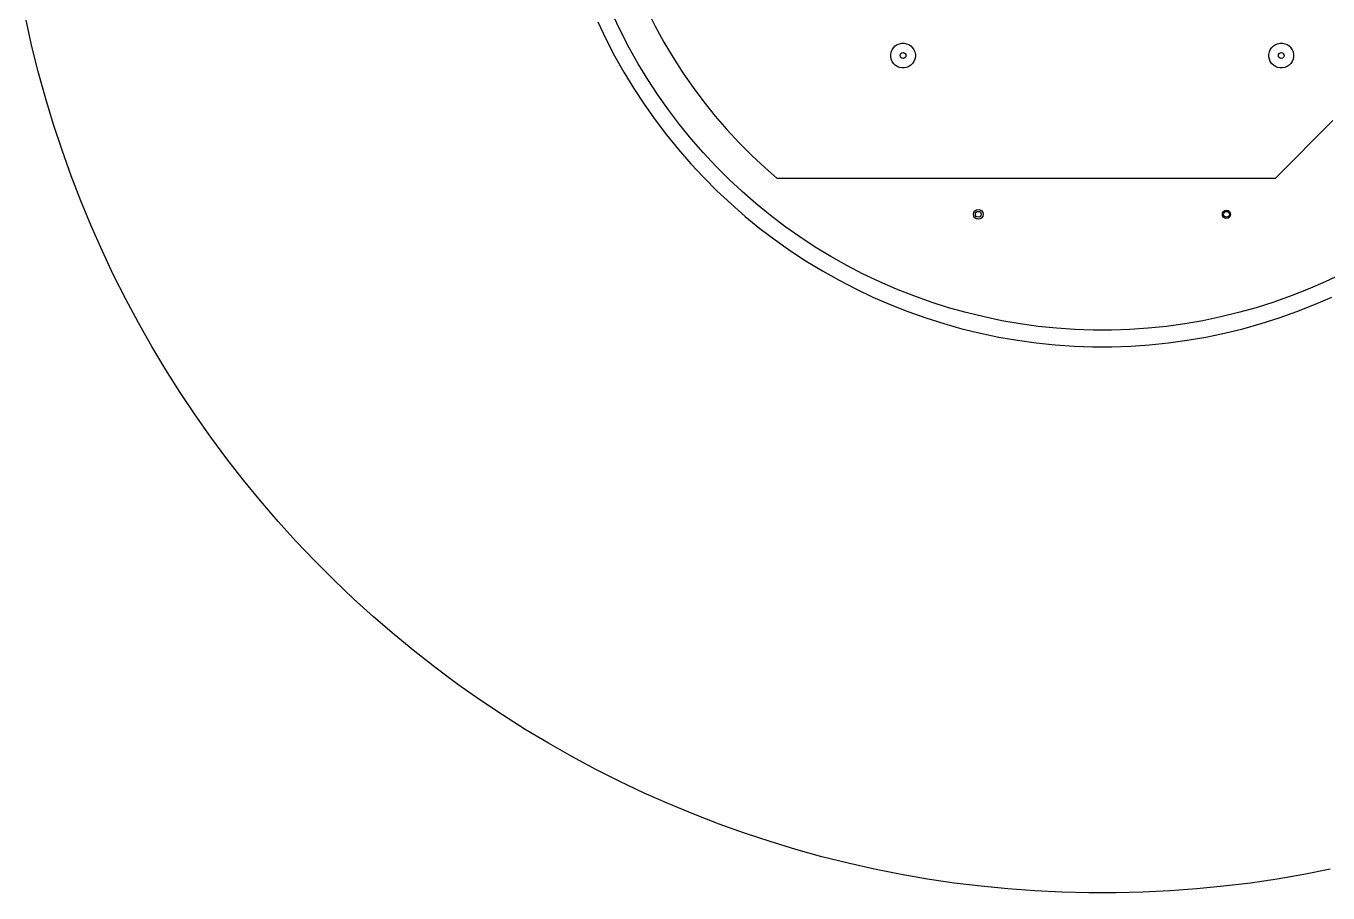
# Model space of a CAD drawing. Extents: x 123 to 256, y -136 to -4.
# Drawn here: x 124.4 to 203.1, y -136.5 to -84.1 of the extents above; entities that cross this region are included whole.
import ezdxf

# ---------------------------------------------------------------- set-up
doc = ezdxf.new("R2010")
doc.units = 0
doc.layers.add('BLACK', color=7, linetype='CONTINUOUS')

msp = doc.modelspace()

# ---------------------------------------------------------------- linework, layer by layer
at = {"layer": 'BLACK', "linetype": 'CONTINUOUS'}
for p, q in [((161.98241, -83.165436), (162.469848, -84.139214)), ((124.799493, -85.365364), (124.441895, -83.772907)), ((159.001318, -83.871109), (159.492674, -84.904282)), ((160.392658, -84.45727), (159.91604, -83.455085)), ((162.469848, -84.139214), (162.991733, -85.094974)), ((159.492674, -84.904282), (160.019016, -85.920076)), ((160.903214, -85.442599), (160.392658, -84.45727)), ((125.196065, -86.948566), (124.799493, -85.365364)), ((161.447113, -86.409922), (160.903214, -85.442599)), ((162.991733, -85.094974), (163.547398, -86.031498)), ((176.703611, -85.836487), (176.732295, -85.692286)), ((176.732295, -85.692286), (176.788559, -85.556452)), ((176.788559, -85.556452), (176.870242, -85.434205)), ((176.870242, -85.434205), (176.974205, -85.330242)), ((176.974205, -85.330242), (177.096452, -85.248559)), ((177.096452, -85.248559), (177.232286, -85.192295)), ((177.232286, -85.192295), (177.376487, -85.163611)), ((177.376487, -85.163611), (177.523513, -85.163611)), ((177.523513, -85.163611), (177.667714, -85.192295)), ((177.667714, -85.192295), (177.803548, -85.248559)), ((177.803548, -85.248559), (177.925795, -85.330242)), ((177.925795, -85.330242), (178.029758, -85.434205)), ((178.029758, -85.434205), (178.111441, -85.556452)), ((178.111441, -85.556452), (178.167705, -85.692286)), ((178.167705, -85.692286), (178.196389, -85.836487)), ((199.563611, -85.836487), (199.592295, -85.692286)), ((199.592295, -85.692286), (199.648559, -85.556452)), ((199.648559, -85.556452), (199.730242, -85.434205)), ((199.730242, -85.434205), (199.834205, -85.330242)), ((199.834205, -85.330242), (199.956452, -85.248559)), ((199.956452, -85.248559), (200.092286, -85.192295)), ((200.092286, -85.192295), (200.236487, -85.163611)), ((200.236487, -85.163611), (200.383513, -85.163611)), ((200.383513, -85.163611), (200.527714, -85.192295)), ((200.527714, -85.192295), (200.663548, -85.248559)), ((200.663548, -85.248559), (200.785795, -85.330242)), ((200.785795, -85.330242), (200.889758, -85.434205)), ((200.889758, -85.434205), (200.971441, -85.556452)), ((200.971441, -85.556452), (201.027705, -85.692286)), ((201.027705, -85.692286), (201.056389, -85.836487)), ((160.019016, -85.920076), (160.579732, -86.917309)), ((162.02372, -87.358112), (161.447113, -86.409922)), ((163.547398, -86.031498), (164.136136, -86.947592)), ((176.703611, -85.983513), (176.703611, -85.836487)), ((176.732295, -86.127714), (176.703611, -85.983513)), ((176.788559, -86.263548), (176.732295, -86.127714)), ((176.870242, -86.385795), (176.788559, -86.263548)), ((176.974205, -86.489758), (176.870242, -86.385795)), ((177.096452, -86.571441), (176.974205, -86.489758)), ((177.925795, -86.489758), (177.803548, -86.571441)), ((178.029758, -86.385795), (177.925795, -86.489758)), ((178.111441, -86.263548), (178.029758, -86.385795)), ((178.167705, -86.127714), (178.111441, -86.263548)), ((178.196389, -85.983513), (178.167705, -86.127714)), ((178.196389, -85.836487), (178.196389, -85.983513)), ((199.563611, -85.983513), (199.563611, -85.836487)), ((199.592295, -86.127714), (199.563611, -85.983513)), ((199.648559, -86.263548), (199.592295, -86.127714)), ((199.730242, -86.385795), (199.648559, -86.263548)), ((199.834205, -86.489758), (199.730242, -86.385795)), ((199.956452, -86.571441), (199.834205, -86.489758)), ((200.785795, -86.489758), (200.663548, -86.571441)), ((200.889758, -86.385795), (200.785795, -86.489758)), ((200.971441, -86.263548), (200.889758, -86.385795)), ((201.027705, -86.127714), (200.971441, -86.263548)), ((201.056389, -85.983513), (201.027705, -86.127714)), ((201.056389, -85.836487), (201.056389, -85.983513)), ((125.63137, -88.521559), (125.196065, -86.948566)), ((160.579732, -86.917309), (161.174167, -87.894816)), ((164.136136, -86.947592), (164.757196, -87.842089)), ((177.232286, -86.627705), (177.096452, -86.571441)), ((177.376487, -86.656389), (177.232286, -86.627705)), ((177.523513, -86.656389), (177.376487, -86.656389)), ((177.667714, -86.627705), (177.523513, -86.656389)), ((177.803548, -86.571441), (177.667714, -86.627705)), ((200.092286, -86.627705), (199.956452, -86.571441)), ((200.236487, -86.656389), (200.092286, -86.627705)), ((200.383513, -86.656389), (200.236487, -86.656389)), ((200.527714, -86.627705), (200.383513, -86.656389)), ((200.663548, -86.571441), (200.527714, -86.627705)), ((161.174167, -87.894816), (161.80163, -88.85146)), ((162.632364, -88.286063), (162.02372, -87.358112)), ((164.757196, -87.842089), (165.409787, -88.713849)), ((126.105148, -90.083396), (125.63137, -88.521559)), ((161.80163, -88.85146), (162.461387, -89.786123)), ((163.272333, -89.192694), (162.632364, -88.286063)), ((165.409787, -88.713849), (166.093078, -89.561761)), ((163.942883, -90.076947), (163.272333, -89.192694)), ((166.093078, -89.561761), (166.806197, -90.384744)), ((126.617113, -91.633134), (126.105148, -90.083396)), ((162.461387, -89.786123), (163.15267, -90.697716)), ((164.643232, -90.937791), (163.942883, -90.076947)), ((166.806197, -90.384744), (167.548236, -91.18175)), ((199.958578, -93.310208), (203.429289, -89.839497)), ((163.15267, -90.697716), (163.874673, -91.585177)), ((165.372562, -91.774222), (164.643232, -90.937791)), ((167.548236, -91.18175), (168.31825, -91.951764)), ((127.166956, -93.169842), (126.617113, -91.633134)), ((163.874673, -91.585177), (164.626554, -92.44747)), ((166.130024, -92.585266), (165.372562, -91.774222)), ((168.31825, -91.951764), (169.115256, -92.693803)), ((164.626554, -92.44747), (165.407436, -93.283591)), ((166.914734, -93.369976), (166.130024, -92.585266)), ((169.115256, -92.693803), (169.826625, -93.310208)), ((127.754346, -94.692593), (127.166956, -93.169842)), ((165.407436, -93.283591), (166.216409, -94.092564)), ((167.725778, -94.127438), (166.914734, -93.369976)), ((169.826625, -93.310208), (199.958578, -93.310208)), ((166.216409, -94.092564), (167.05253, -94.873446)), ((168.562209, -94.856768), (167.725778, -94.127438)), ((128.378929, -96.200471), (127.754346, -94.692593)), ((167.05253, -94.873446), (167.914823, -95.625327)), ((169.423053, -95.557117), (168.562209, -94.856768)), ((167.914823, -95.625327), (168.802284, -96.34733)), ((170.307306, -96.227667), (169.423053, -95.557117)), ((129.040329, -97.692566), (128.378929, -96.200471)), ((168.802284, -96.34733), (169.713877, -97.038613)), ((171.213937, -96.867636), (170.307306, -96.227667)), ((169.713877, -97.038613), (170.64854, -97.69837)), ((172.141888, -97.47628), (171.213937, -96.867636)), ((173.090078, -98.052887), (172.141888, -97.47628)), ((129.738148, -99.16798), (129.040329, -97.692566)), ((170.64854, -97.69837), (171.605184, -98.325833)), ((171.605184, -98.325833), (172.582691, -98.920268)), ((174.057401, -98.596786), (173.090078, -98.052887)), ((172.582691, -98.920268), (173.579924, -99.480984)), ((175.04273, -99.107342), (174.057401, -98.596786)), ((176.044915, -99.58396), (175.04273, -99.107342)), ((203.95727, -99.107342), (202.955085, -99.58396)), ((130.471965, -100.625824), (129.738148, -99.16798)), ((173.579924, -99.480984), (174.595718, -100.007326)), ((177.062788, -100.026085), (176.044915, -99.58396)), ((202.955085, -99.58396), (201.937212, -100.026085)), ((131.241339, -102.065221), (130.471965, -100.625824)), ((174.595718, -100.007326), (175.628891, -100.498682)), ((175.628891, -100.498682), (176.678236, -100.954477)), ((178.095163, -100.4332), (177.062788, -100.026085)), ((179.140835, -100.804832), (178.095163, -100.4332)), ((200.904837, -100.4332), (199.859165, -100.804832)), ((201.937212, -100.026085), (200.904837, -100.4332)), ((202.321764, -100.954477), (203.371109, -100.498682)), ((176.678236, -100.954477), (177.742531, -101.37418)), ((177.742531, -101.37418), (178.820535, -101.757303)), ((180.198585, -101.140547), (179.140835, -100.804832)), ((181.267181, -101.439954), (180.198585, -101.140547)), ((182.345375, -101.702702), (181.267181, -101.439954)), ((197.732819, -101.439954), (196.654625, -101.702702)), ((198.801415, -101.140547), (197.732819, -101.439954)), ((199.859165, -100.804832), (198.801415, -101.140547)), ((200.179465, -101.757303), (201.257469, -101.37418)), ((201.257469, -101.37418), (202.321764, -100.954477)), ((132.045805, -103.485303), (131.241339, -102.065221)), ((178.820535, -101.757303), (179.91099, -102.103398)), ((179.91099, -102.103398), (181.012626, -102.412062)), ((183.431912, -101.928487), (182.345375, -101.702702)), ((184.525523, -102.117045), (183.431912, -101.928487)), ((185.624935, -102.268156), (184.525523, -102.117045)), ((186.728864, -102.381643), (185.624935, -102.268156)), ((193.375065, -102.268156), (192.271136, -102.381643)), ((194.474477, -102.117045), (193.375065, -102.268156)), ((195.568088, -101.928487), (194.474477, -102.117045)), ((196.654625, -101.702702), (195.568088, -101.928487)), ((197.987374, -102.412062), (199.08901, -102.103398)), ((199.08901, -102.103398), (200.179465, -101.757303)), ((181.012626, -102.412062), (182.124158, -102.682934)), ((182.124158, -102.682934), (183.244289, -102.9157)), ((183.244289, -102.9157), (184.371715, -103.110088)), ((187.836025, -102.457375), (186.728864, -102.381643)), ((188.945126, -102.495263), (187.836025, -102.457375)), ((190.054874, -102.495263), (188.945126, -102.495263)), ((191.163975, -102.457375), (190.054874, -102.495263)), ((192.271136, -102.381643), (191.163975, -102.457375)), ((194.628285, -103.110088), (195.755711, -102.9157)), ((195.755711, -102.9157), (196.875842, -102.682934)), ((196.875842, -102.682934), (197.987374, -102.412062)), ((132.88488, -104.885214), (132.045805, -103.485303)), ((184.371715, -103.110088), (185.50512, -103.265871)), ((185.50512, -103.265871), (186.643182, -103.382868)), ((186.643182, -103.382868), (187.784576, -103.460941)), ((187.784576, -103.460941), (188.92797, -103.5)), ((188.92797, -103.5), (190.07203, -103.5)), ((190.07203, -103.5), (191.215424, -103.460941)), ((191.215424, -103.460941), (192.356818, -103.382868)), ((192.356818, -103.382868), (193.49488, -103.265871)), ((193.49488, -103.265871), (194.628285, -103.110088)), ((133.758057, -106.264112), (132.88488, -104.885214)), ((134.664811, -107.621165), (133.758057, -106.264112)), ((135.604596, -108.955558), (134.664811, -107.621165)), ((136.576846, -110.266484), (135.604596, -108.955558)), ((137.580974, -111.553156), (136.576846, -110.266484)), ((138.616377, -112.814798), (137.580974, -111.553156)), ((139.68243, -114.050649), (138.616377, -112.814798)), ((140.778491, -115.259966), (139.68243, -114.050649)), ((141.9039, -116.442021), (140.778491, -115.259966)), ((143.057979, -117.5961), (141.9039, -116.442021)), ((144.240034, -118.721509), (143.057979, -117.5961)), ((145.449351, -119.81757), (144.240034, -118.721509)), ((146.685202, -120.883623), (145.449351, -119.81757)), ((147.946844, -121.919026), (146.685202, -120.883623)), ((149.233516, -122.923154), (147.946844, -121.919026)), ((150.544442, -123.895404), (149.233516, -122.923154)), ((151.878835, -124.835189), (150.544442, -123.895404)), ((153.235888, -125.741943), (151.878835, -124.835189)), ((154.614786, -126.61512), (153.235888, -125.741943)), ((156.014697, -127.454195), (154.614786, -126.61512)), ((157.434779, -128.258661), (156.014697, -127.454195)), ((158.874176, -129.028035), (157.434779, -128.258661)), ((160.33202, -129.761852), (158.874176, -129.028035)), ((161.807434, -130.459671), (160.33202, -129.761852)), ((163.299529, -131.121071), (161.807434, -130.459671)), ((164.807407, -131.745654), (163.299529, -131.121071)), ((166.330158, -132.333044), (164.807407, -131.745654)), ((167.866866, -132.882887), (166.330158, -132.333044)), ((169.416604, -133.394852), (167.866866, -132.882887)), ((170.978441, -133.86863), (169.416604, -133.394852)), ((172.551434, -134.303935), (170.978441, -133.86863)), ((174.134636, -134.700507), (172.551434, -134.303935)), ((175.727093, -135.058105), (174.134636, -134.700507)), ((177.327847, -135.376515), (175.727093, -135.058105)), ((203.272907, -135.058105), (201.672153, -135.376515)), ((178.935933, -135.655544), (177.327847, -135.376515)), ((180.550383, -135.895025), (178.935933, -135.655544)), ((182.170223, -136.094814), (180.550383, -135.895025)), ((183.794479, -136.254789), (182.170223, -136.094814)), ((196.829777, -136.094814), (195.205521, -136.254789)), ((198.449617, -135.895025), (196.829777, -136.094814)), ((200.064067, -135.655544), (198.449617, -135.895025)), ((201.672153, -135.376515), (200.064067, -135.655544)), ((185.422171, -136.374855), (183.794479, -136.254789)), ((187.05232, -136.454939), (185.422171, -136.374855)), ((188.683943, -136.494993), (187.05232, -136.454939)), ((190.316057, -136.494993), (188.683943, -136.494993)), ((191.94768, -136.454939), (190.316057, -136.494993)), ((193.577829, -136.374855), (191.94768, -136.454939)), ((195.205521, -136.254789), (193.577829, -136.374855))]:
    msp.add_line(p, q, dxfattribs=at)
at = {"layer": 'BLACK'}
for centre, radius in [((177.45, -85.91), 0.175), ((200.31, -85.91), 0.175), ((182, -95.5), 0.3), ((197, -95.5), 0.25)]:
    msp.add_circle(centre, radius, dxfattribs=at)
at = {"layer": 'WHITE'}
for centre in [(177.45, -85.91), (200.31, -85.91), (182, -95.5), (197, -95.5)]:
    msp.add_circle(centre, 0.175, dxfattribs=at)

doc.saveas('drawing.dxf')
